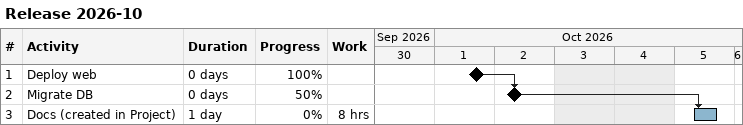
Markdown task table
Release 2026-10

| ID | Task | Duration | Start | Finish | Predecessors | % complete | Work (h) |
|---|---|---|---|---|---|---|---|
| 1 | Deploy web | 0d | 2026-10-01 | 2026-10-01 |  | 100 |  |
| 2 | Migrate DB | 0d | 2026-10-02 | 2026-10-02 | 1 | 50 |  |
| 3 | Docs (created in Project) | 1d | 2026-10-05 | 2026-10-05 | 2 | 0 | 8 |
